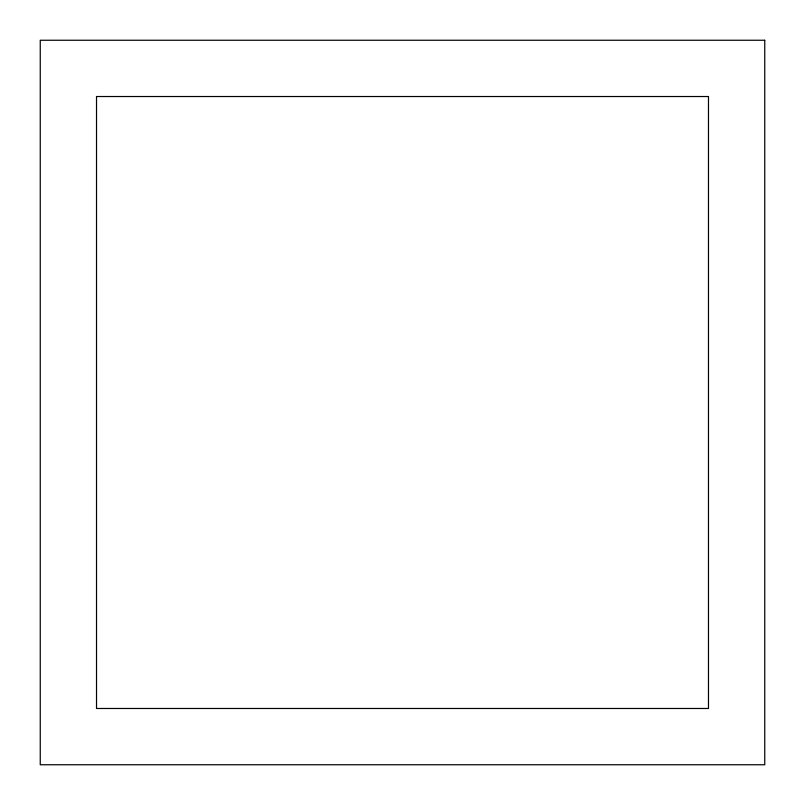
<?xml version="1.0" encoding="UTF-8"?>
<svg xmlns="http://www.w3.org/2000/svg" width="805" height="805" viewBox="0 0 805 805"><rect width="100%" height="100%" fill="white"/><g stroke="black" fill="none" stroke-linecap="round" stroke-linejoin="round"><path stroke-width="1.21" d="M764.75 40.25L40.25 40.25L40.25 764.75L764.75 764.75L764.75 40.25M708.481 96.52L96.52 96.52L96.52 708.481L708.481 708.481L708.481 96.52"/></g></svg>
